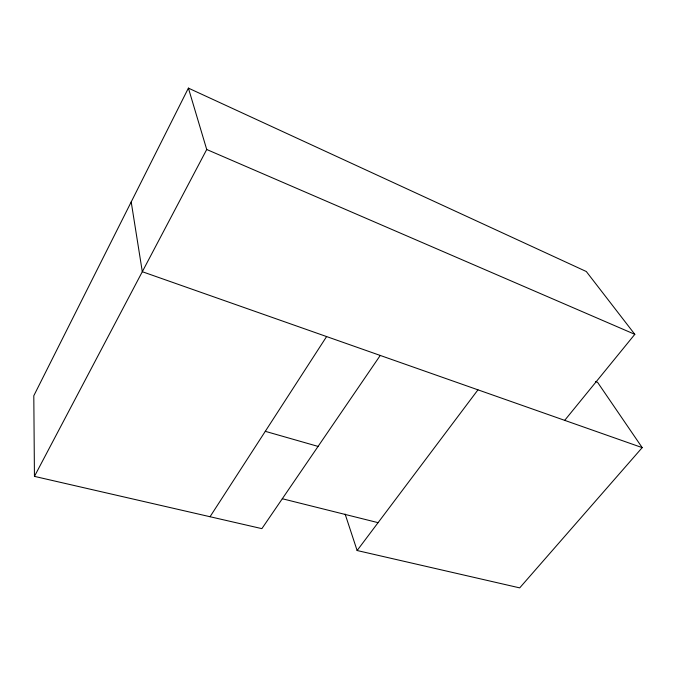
<?xml version="1.0" encoding="UTF-8"?>
<svg xmlns="http://www.w3.org/2000/svg" width="676" height="676" viewBox="0 0 676 676"><rect width="100%" height="100%" fill="white"/><g stroke="black" fill="none" stroke-linecap="round" stroke-linejoin="round"><path stroke-width="1.01" d="M564.697 420.354L634.815 334.333L586.312 271.524L188.401 88.117L33.8 395.747L34.442 476.377L261.874 528.64L380.25 355.449M34.442 476.377L206.721 149.497L188.401 88.117M210.042 516.726L326.601 336.563M595.615 381.551L597.567 382.303L642.2 447.63L519.7 587.883L357.122 550.526L477.966 389.832M282.306 498.744L378.078 522.658M265.288 431.33L318.075 446.413M642.2 447.63L142.306 271.71L131.203 201.93M206.721 149.497L634.815 334.333M345.132 514.098L357.122 550.526"/></g></svg>
